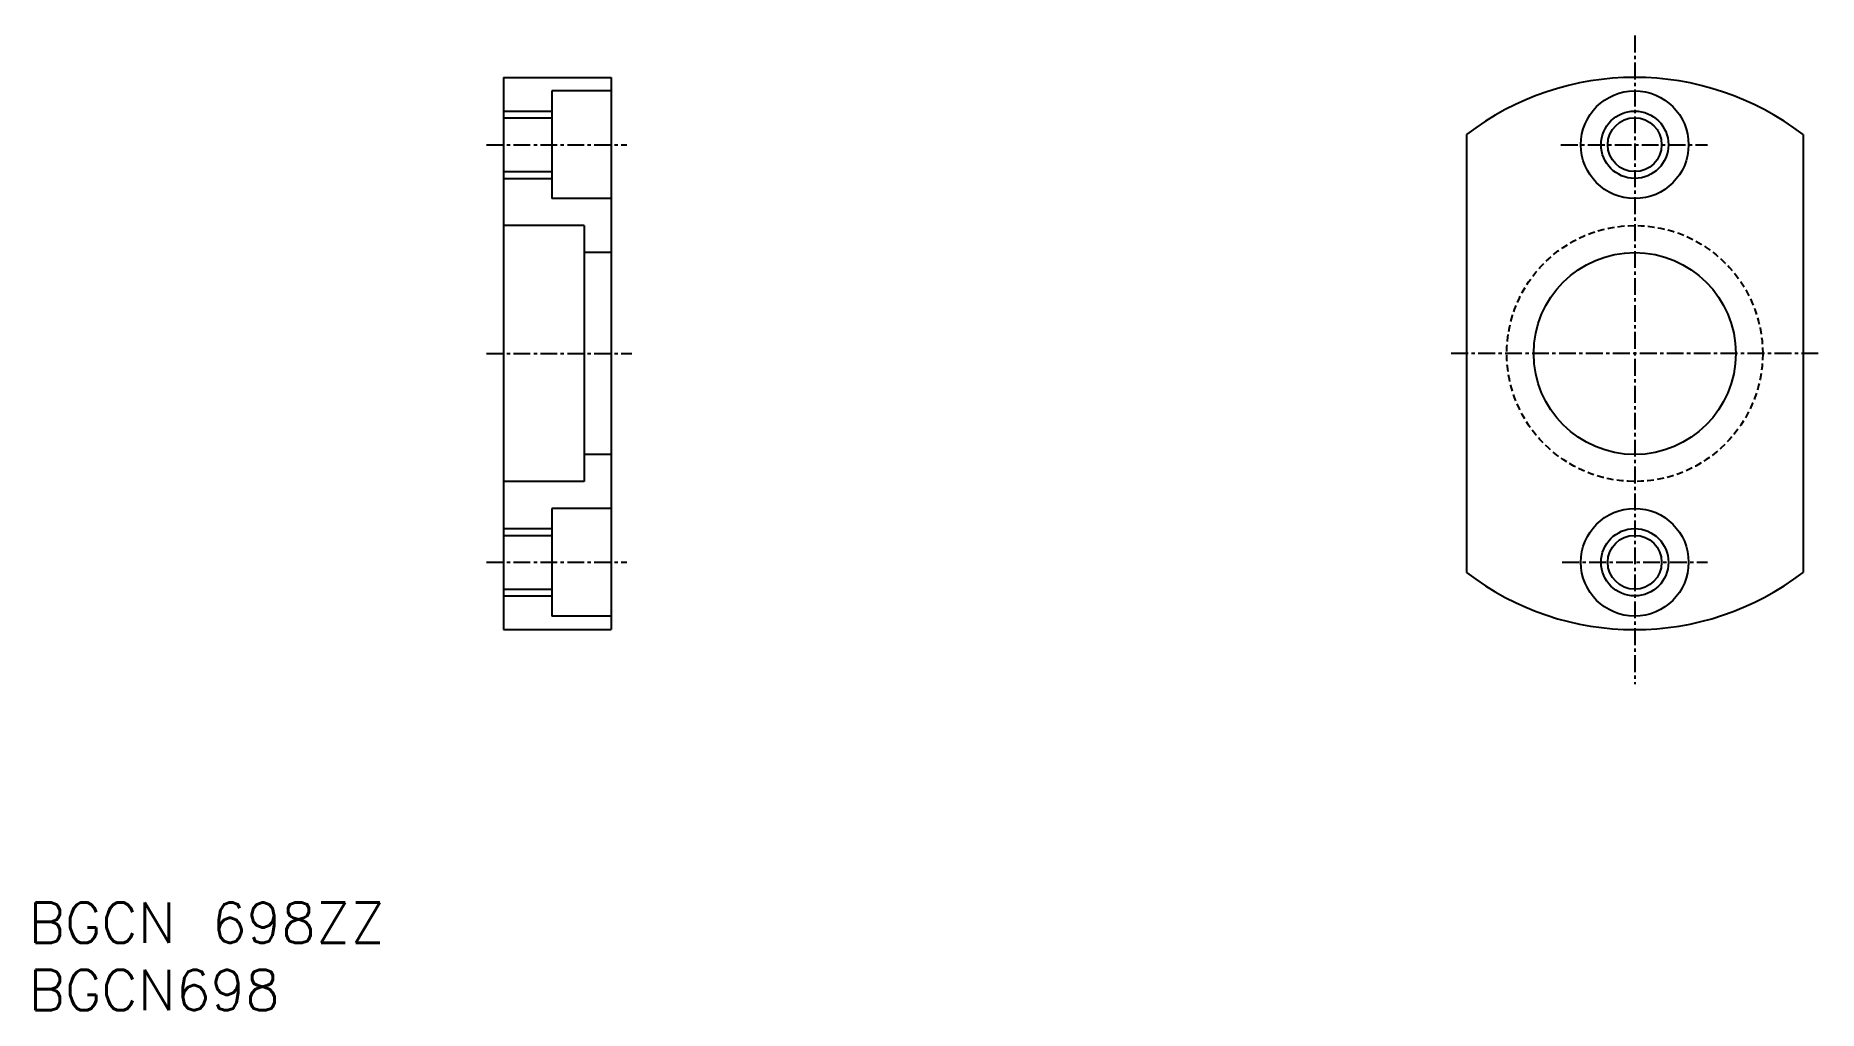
# Model space of a CAD drawing. Extents: x 45 to 178, y 37 to 110.
import ezdxf
from ezdxf.enums import TextEntityAlignment as Align

# ---------------------------------------------------------------- set-up
doc = ezdxf.new("R2010")
doc.units = 0
doc.linetypes.add('CENTER', pattern=[2, 1.25, -0.25, 0.25, -0.25])
doc.linetypes.add('DASHED', pattern=[0.75, 0.5, -0.25])
doc.layers.get('0').update_dxf_attribs({"linetype": 'CONTINUOUS'})
doc.layers.add('CENTER', color=1, linetype='CENTER')
doc.styles.get("Standard").update_dxf_attribs({"font": 'txt.shx', "bigfont": 'extfont.shx'})

msp = doc.modelspace()

# ---------------------------------------------------------------- linework, layer by layer
at = {"color": 7, "linetype": 'CONTINUOUS'}
for p, q in [((80.02, 106.56), (80.02, 65.56)), ((80.02, 106.56), (88.02, 106.56)), ((88.02, 106.56), (88.02, 65.56)), ((83.62, 105.56), (83.62, 97.56)), ((88.02, 105.56), (83.62, 105.56)), ((80.02, 103.56), (83.62, 103.56)), ((151.51, 102.31), (151.51, 69.81)), ((176.51, 102.31), (176.51, 69.81)), ((80.02, 99.56), (83.62, 99.56)), ((88.02, 97.56), (83.62, 97.56)), ((86.02, 95.56), (80.02, 95.56)), ((86.02, 95.56), (86.02, 76.56)), ((88.02, 93.56), (86.02, 93.56)), ((88.02, 78.56), (86.02, 78.56)), ((86.02, 76.56), (80.02, 76.56)), ((83.62, 74.56), (83.62, 66.56)), ((88.02, 74.56), (83.62, 74.56)), ((80.02, 72.56), (83.62, 72.56)), ((80.02, 68.56), (83.62, 68.56)), ((88.02, 66.56), (83.62, 66.56)), ((80.02, 65.56), (88.02, 65.56))]:
    msp.add_line(p, q, dxfattribs=at)
at = {"color": 3, "linetype": 'CONTINUOUS'}
for p, q in [((80.02, 104.06), (83.62, 104.06)), ((80.02, 99.06), (83.62, 99.06)), ((80.02, 73.06), (83.62, 73.06)), ((80.02, 68.06), (83.62, 68.06))]:
    msp.add_line(p, q, dxfattribs=at)
at = {"color": 7, "linetype": 'CONTINUOUS'}
for centre, radius in [((164.01, 101.56), 4), ((164.01, 101.56), 2), ((164.01, 86.06), 7.5), ((164.01, 70.56), 4), ((164.01, 70.56), 2)]:
    msp.add_circle(centre, radius, dxfattribs=at)
at = {"color": 3, "linetype": 'CONTINUOUS'}
for centre in [(164.01, 101.56), (164.01, 70.56)]:
    msp.add_circle(centre, 2.5, dxfattribs=at)
at = {"color": 3, "linetype": 'DASHED'}
msp.add_circle((164.01, 86.06), 9.5, dxfattribs=at)
at = {"color": 7, "linetype": 'CONTINUOUS'}
for start, end in [(52.4281, 127.5719), (232.4281, 307.5719)]:
    msp.add_arc((164.01, 86.06), 20.5, start, end, dxfattribs=at)
at = {"layer": 'CENTER', "color": 1, "linetype": 'CENTER'}
for p, q in [((164.01, 109.66), (164.01, 61.52)), ((78.77, 101.56), (89.19, 101.56)), ((158.53, 101.56), (169.42, 101.56)), ((78.77, 86.06), (89.55, 86.06)), ((177.64, 86.06), (150.31, 86.06)), ((78.77, 70.56), (89.19, 70.56)), ((158.63, 70.56), (169.42, 70.56))]:
    msp.add_line(p, q, dxfattribs=at)

# ---------------------------------------------------------------- texts
at = {"color": 7, "linetype": 'CONTINUOUS'}
for s, p in [('BGCN 698ZZ', (44.78, 43.8)), ('BGCN698', (44.78, 38.8))]:
    msp.add_text(s, height=3, dxfattribs=at).set_placement(p, align=Align.MIDDLE_LEFT)

doc.saveas('drawing.dxf')
